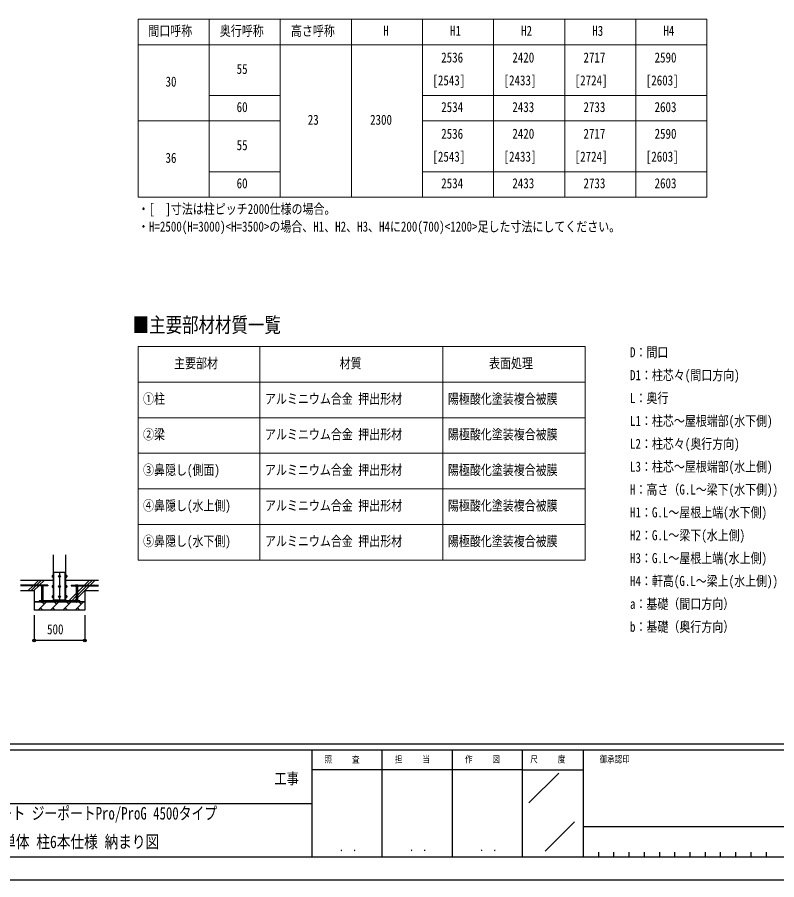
# Model space of a CAD drawing. Units: millimetres, scale not verified. Extents: x -12615 to 12615, y -8910 to 8910.
# Drawn here: x 985 to 8461, y -8910 to -425 of the extents above; entities that cross this region are included whole.
import ezdxf
from ezdxf.enums import TextEntityAlignment as Align

# ---------------------------------------------------------------- set-up
doc = ezdxf.new("R2010")
doc.units = ezdxf.units.MM
doc.header["$LTSCALE"] = 40
doc.layers.add('0-1_TABLE1', color=7, linetype='Continuous', lineweight=18)
for name, color, linetype in [('0-2_USER1', 3, 'Continuous'), ('0-3_YKK_11', 7, 'Continuous'), ('0-4_YKK_12', 2, 'Continuous'), ('0-5_YKK_13', 4, 'Continuous'), ('0-6_YKK_A1', 4, 'Continuous'), ('0-7_YKK_D', 6, 'Continuous'), ('0-8_YKK_ZWAK', 7, 'Continuous')]:
    doc.layers.add(name, color=color, linetype=linetype)
doc.styles.add('ＭＳ ゴシック', font='')
doc.styles.get('ＭＳ ゴシック').set_extended_font_data('MS Gothic')

msp = doc.modelspace()

# ---------------------------------------------------------------- linework, layer by layer
at = {"layer": '0-1_TABLE1'}
for p, q in [((2173.74, -445), (7773.74, -445)), ((2173.74, -445), (2173.74, -2195)), ((2873.74, -445), (2873.74, -2195)), ((3573.74, -445), (3573.74, -2195)), ((4273.74, -445), (4273.74, -2195)), ((4973.74, -445), (4973.74, -2195)), ((5673.74, -445), (5673.74, -2195)), ((6373.74, -445), (6373.74, -2195)), ((7073.74, -445), (7073.74, -2195)), ((7773.74, -445), (7773.74, -2195)), ((2173.74, -695), (7773.74, -695)), ((2873.74, -1195), (3573.74, -1195)), ((4973.74, -1195), (7773.74, -1195)), ((2173.74, -1445), (3573.74, -1445)), ((4973.74, -1445), (7773.74, -1445)), ((2873.74, -1945), (3573.74, -1945)), ((4973.74, -1945), (7773.74, -1945)), ((2173.74, -2195), (7773.74, -2195)), ((2173.74, -3665), (6573.74, -3665)), ((2173.74, -3665), (2173.74, -5765)), ((3373.74, -3665), (3373.74, -5765)), ((5173.74, -3665), (5173.74, -5765)), ((6573.74, -3665), (6573.74, -5765)), ((2173.74, -4015), (6573.74, -4015)), ((2173.74, -4365), (6573.74, -4365)), ((2173.74, -4715), (6573.74, -4715)), ((2173.74, -5065), (6573.74, -5065)), ((2173.74, -5415), (6573.74, -5415)), ((2173.74, -5765), (6573.74, -5765))]:
    msp.add_line(p, q, dxfattribs=at)
at = {"layer": '0-3_YKK_11'}
for p, q in [((1151.06, -6177), (1201.06, -6177)), ((1651.06, -6177), (1601.06, -6177))]:
    msp.add_line(p, q, dxfattribs=at)
at = {"layer": '0-4_YKK_12'}
msp.add_line((1401.06, -5882.5), (1401.06, -6182.5), dxfattribs=at)
at = {"layer": '0-5_YKK_13'}
for p, q in [((1330.36, -5918.51), (1330.94, -5917.51)), ((1330.36, -5918.51), (1330.36, -5931.5)), ((1330.36, -5931.5), (1330.94, -5932.51)), ((1335.86, -5917.51), (1330.94, -5917.51)), ((1335.86, -5921.25), (1330.94, -5921.25)), ((1335.86, -5928.75), (1330.94, -5928.75)), ((1335.86, -5932.51), (1330.94, -5932.51)), ((1335.86, -5917.51), (1335.86, -5932.51)), ((1337.46, -5917.96), (1335.86, -5917.96)), ((1335.86, -5924.5), (1335.86, -5917.96)), ((1335.86, -5924.5), (1337.46, -5924.5)), ((1335.86, -5925.5), (1337.46, -5925.5)), ((1335.86, -5932.05), (1335.86, -5925.5)), ((1335.86, -5932.05), (1337.46, -5932.05)), ((1337.46, -5924.5), (1337.46, -5917.96)), ((1337.46, -5932.05), (1337.46, -5925.5)), ((1345.06, -5885), (1457.06, -5885)), ((1457.06, -6155), (1457.06, -5885)), ((1464.66, -5917.95), (1466.26, -5917.95)), ((1464.66, -5924.5), (1464.66, -5917.95)), ((1466.26, -5924.5), (1464.66, -5924.5)), ((1466.26, -5925.5), (1464.66, -5925.5)), ((1464.66, -5932.05), (1464.66, -5925.5)), ((1466.26, -5932.05), (1464.66, -5932.05)), ((1466.26, -5917.49), (1471.18, -5917.49)), ((1466.26, -5917.49), (1466.26, -5932.51)), ((1466.26, -5924.5), (1466.26, -5917.95)), ((1466.26, -5921.25), (1471.18, -5921.25)), ((1466.26, -5932.05), (1466.26, -5925.5)), ((1466.26, -5928.75), (1471.18, -5928.75)), ((1466.26, -5932.51), (1471.18, -5932.51)), ((1471.76, -5918.5), (1471.18, -5917.49)), ((1471.76, -5931.5), (1471.18, -5932.51)), ((1471.76, -5918.5), (1471.76, -5931.5)), ((1221.56, -6012.5), (1220.09, -6013.35)), ((1221.56, -6012.5), (1240.56, -6012.5)), ((1225.06, -6020.5), (1225.06, -6165)), ((1225.57, -6020.5), (1225.57, -6013.35)), ((1236.54, -6020.5), (1236.54, -6013.35)), ((1237.06, -6020.5), (1237.06, -6165)), ((1240.56, -6012.5), (1242.03, -6013.35)), ((1242.03, -6020.5), (1242.03, -6013.35)), ((1330.36, -6018.51), (1330.94, -6017.51)), ((1330.36, -6018.51), (1330.36, -6031.5)), ((1335.86, -6017.51), (1330.94, -6017.51)), ((1335.86, -6021.25), (1330.94, -6021.25)), ((1335.86, -6017.51), (1335.86, -6032.51)), ((1337.46, -6017.96), (1335.86, -6017.96)), ((1335.86, -6024.5), (1335.86, -6017.96)), ((1337.46, -6024.5), (1337.46, -6017.96)), ((1464.66, -6017.95), (1466.26, -6017.95)), ((1464.66, -6024.5), (1464.66, -6017.95)), ((1466.26, -6017.49), (1471.18, -6017.49)), ((1466.26, -6017.49), (1466.26, -6032.51)), ((1466.26, -6024.5), (1466.26, -6017.95)), ((1466.26, -6021.25), (1471.18, -6021.25)), ((1471.76, -6018.5), (1471.18, -6017.49)), ((1471.76, -6018.5), (1471.76, -6031.5)), ((1561.56, -6012.5), (1560.09, -6013.35)), ((1560.09, -6020.5), (1560.09, -6013.35)), ((1580.56, -6012.5), (1561.56, -6012.5)), ((1565.06, -6020.5), (1565.06, -6165)), ((1565.57, -6020.5), (1565.57, -6013.35)), ((1576.54, -6020.5), (1576.54, -6013.35)), ((1577.06, -6020.5), (1577.06, -6165)), ((1580.56, -6012.5), (1582.03, -6013.35)), ((1330.36, -6031.5), (1330.94, -6032.51)), ((1335.86, -6028.75), (1330.94, -6028.75)), ((1335.86, -6032.51), (1330.94, -6032.51)), ((1335.86, -6024.5), (1337.46, -6024.5)), ((1335.86, -6025.5), (1337.46, -6025.5)), ((1335.86, -6032.05), (1335.86, -6025.5)), ((1335.86, -6032.05), (1337.46, -6032.05)), ((1337.46, -6032.05), (1337.46, -6025.5)), ((1466.26, -6024.5), (1464.66, -6024.5)), ((1466.26, -6025.5), (1464.66, -6025.5)), ((1464.66, -6032.05), (1464.66, -6025.5)), ((1466.26, -6032.05), (1464.66, -6032.05)), ((1466.26, -6032.05), (1466.26, -6025.5)), ((1466.26, -6028.75), (1471.18, -6028.75)), ((1466.26, -6032.51), (1471.18, -6032.51)), ((1471.76, -6031.5), (1471.18, -6032.51)), ((1225.06, -6165), (1237.06, -6165)), ((1225.06, -6178.5), (1237.06, -6178.5)), ((1330.36, -6118.51), (1330.94, -6117.51)), ((1330.36, -6118.51), (1330.36, -6131.5)), ((1330.36, -6131.5), (1330.94, -6132.51)), ((1335.86, -6117.51), (1330.94, -6117.51)), ((1335.86, -6121.25), (1330.94, -6121.25)), ((1335.86, -6128.75), (1330.94, -6128.75)), ((1335.86, -6132.51), (1330.94, -6132.51)), ((1335.86, -6117.51), (1335.86, -6132.51)), ((1337.46, -6117.96), (1335.86, -6117.96)), ((1335.86, -6124.5), (1335.86, -6117.96)), ((1335.86, -6124.5), (1337.46, -6124.5)), ((1335.86, -6125.5), (1337.46, -6125.5)), ((1335.86, -6132.05), (1335.86, -6125.5)), ((1335.86, -6132.05), (1337.46, -6132.05)), ((1337.46, -6124.5), (1337.46, -6117.96)), ((1337.46, -6132.05), (1337.46, -6125.5)), ((1457.06, -6165), (1457.06, -6155)), ((1464.66, -6117.95), (1466.26, -6117.95)), ((1464.66, -6124.5), (1464.66, -6117.95)), ((1466.26, -6124.5), (1464.66, -6124.5)), ((1466.26, -6125.5), (1464.66, -6125.5)), ((1464.66, -6132.05), (1464.66, -6125.5)), ((1466.26, -6132.05), (1464.66, -6132.05)), ((1466.26, -6117.49), (1471.18, -6117.49)), ((1466.26, -6117.49), (1466.26, -6132.51)), ((1466.26, -6124.5), (1466.26, -6117.95)), ((1466.26, -6121.25), (1471.18, -6121.25)), ((1466.26, -6132.05), (1466.26, -6125.5)), ((1466.26, -6128.75), (1471.18, -6128.75)), ((1466.26, -6132.51), (1471.18, -6132.51)), ((1471.76, -6118.5), (1471.18, -6117.49)), ((1471.76, -6131.5), (1471.18, -6132.51)), ((1471.76, -6118.5), (1471.76, -6131.5)), ((1577.06, -6165), (1565.06, -6165)), ((1577.06, -6178.5), (1565.06, -6178.5))]:
    msp.add_line(p, q, dxfattribs=at)
for points in [[(1338.56, -5916.5), (1337.46, -5916.5), (1337.46, -5933.5), (1338.56, -5933.5)], [(1345.06, -6165), (1345.06, -6155), (1345.06, -5885)], [(1463.56, -5916.5), (1464.66, -5916.5), (1464.66, -5933.5), (1463.56, -5933.5)], [(1242.03, -6020.5), (1220.09, -6020.5), (1220.09, -6013.35)], [(1338.56, -6016.5), (1337.46, -6016.5), (1337.46, -6033.5), (1338.56, -6033.5)], [(1463.56, -6016.5), (1464.66, -6016.5), (1464.66, -6033.5), (1463.56, -6033.5)], [(1560.09, -6020.5), (1582.03, -6020.5), (1582.03, -6013.35)], [(1225.06, -6177), (1225.06, -6178.5), (1227.06, -6180.5), (1235.06, -6180.5)], [(1237.06, -6177), (1237.06, -6178.5), (1235.06, -6180.5)], [(1338.56, -6116.5), (1337.46, -6116.5), (1337.46, -6133.5), (1338.56, -6133.5)], [(1463.56, -6116.5), (1464.66, -6116.5), (1464.66, -6133.5), (1463.56, -6133.5)], [(1565.06, -6177), (1565.06, -6178.5), (1567.06, -6180.5)], [(1577.06, -6177), (1577.06, -6178.5), (1575.06, -6180.5), (1567.06, -6180.5)]]:
    msp.add_lwpolyline(points, dxfattribs=at)
for points in [[(1401.06, -5917.49), (1394.56, -5921.25), (1394.56, -5928.75), (1401.06, -5932.51), (1407.56, -5928.75), (1407.56, -5921.25)], [(1401.06, -6017.49), (1394.56, -6021.25), (1394.56, -6028.75), (1401.06, -6032.51), (1407.56, -6028.75), (1407.56, -6021.25)], [(1201.06, -6177), (1601.06, -6177), (1601.06, -6165), (1201.06, -6165)], [(1401.06, -6117.49), (1394.56, -6121.25), (1394.56, -6128.75), (1401.06, -6132.51), (1407.56, -6128.75), (1407.56, -6121.25)]]:
    msp.add_lwpolyline(points, close=True, dxfattribs=at)
for centre, radius in [((1401.06, -5925), 8.5), ((1401.06, -5925), 6.5), ((1401.06, -6025), 8.5), ((1401.06, -6025), 6.5), ((1401.06, -6125), 8.5), ((1401.06, -6125), 6.5)]:
    msp.add_circle(centre, radius, dxfattribs=at)
for centre, radius, start, end in [((1333.66, -5919.38), 3.31, 145.51973, 214.48027), ((1342.78, -5925), 12.42, 162.41205, 197.58795), ((1333.68, -5930.63), 3.32, 145.61575, 214.38425), ((1401.06, -5925), 7.05, 157.21814, 202.78186), ((1401.06, -5925), 7.05, 97.21814, 142.78186), ((1401.06, -5925), 7.05, 217.21814, 262.78186), ((1401.06, -5925), 7.05, 37.21814, 82.78186), ((1401.06, -5925), 7.05, 277.21814, 322.78186), ((1401.06, -5925), 7.05, 337.21814, 22.78186), ((1468.44, -5919.37), 3.32, 325.61575, 34.38425), ((1459.34, -5925), 12.42, 342.41205, 17.58795), ((1468.44, -5930.63), 3.32, 325.61575, 34.38425), ((1222.83, -6017.36), 4.86, 55.61575, 124.38425), ((1231.06, -6030.65), 18.15, 72.41205, 107.58795), ((1239.29, -6017.36), 4.86, 55.61575, 124.38425), ((1333.66, -6019.38), 3.31, 145.51973, 214.48027), ((1342.78, -6025), 12.42, 162.41205, 197.58795), ((1401.06, -6025), 7.05, 157.21814, 202.78186), ((1401.06, -6025), 7.05, 97.21814, 142.78186), ((1401.06, -6025), 7.05, 37.21814, 82.78186), ((1401.06, -6025), 7.05, 337.21814, 22.78186), ((1468.44, -6019.37), 3.32, 325.61575, 34.38425), ((1459.34, -6025), 12.42, 342.41205, 17.58795), ((1562.83, -6017.36), 4.86, 55.61575, 124.38425), ((1571.06, -6030.65), 18.15, 72.41205, 107.58795), ((1579.29, -6017.36), 4.86, 55.61575, 124.38425), ((1333.68, -6030.63), 3.32, 145.61575, 214.38425), ((1401.06, -6025), 7.05, 217.21814, 262.78186), ((1401.06, -6025), 7.05, 277.21814, 322.78186), ((1468.44, -6030.63), 3.32, 325.61575, 34.38425), ((1333.66, -6119.38), 3.31, 145.51973, 214.48027), ((1342.78, -6125), 12.42, 162.41205, 197.58795), ((1333.68, -6130.63), 3.32, 145.61575, 214.38425), ((1401.06, -6125), 7.05, 157.21814, 202.78186), ((1401.06, -6125), 7.05, 97.21814, 142.78186), ((1401.06, -6125), 7.05, 217.21814, 262.78186), ((1401.06, -6125), 7.05, 37.21814, 82.78186), ((1401.06, -6125), 7.05, 277.21814, 322.78186), ((1401.06, -6125), 7.05, 337.21814, 22.78186), ((1468.44, -6119.37), 3.32, 325.61575, 34.38425), ((1459.34, -6125), 12.42, 342.41205, 17.58795), ((1468.44, -6130.63), 3.32, 325.61575, 34.38425)]:
    msp.add_arc(centre, radius, start, end, dxfattribs=at)
at = {"layer": '0-6_YKK_A1'}
for p, q in [((1338.56, -5715), (1338.56, -6155)), ((1463.56, -6155), (1463.56, -5715)), ((1338.56, -5965), (1015.9, -5965)), ((1286.06, -6012.5), (1015.9, -6012.5)), ((1220.09, -6017.5), (1015.9, -6017.5)), ((1093.35, -6065), (1140.85, -6017.5)), ((1121.63, -6065), (1169.13, -6017.5)), ((1145.85, -6012.5), (1148.57, -6009.78)), ((1149.91, -6065), (1197.41, -6017.5)), ((1150.84, -6007.51), (1193.35, -5965)), ((1174.13, -6012.5), (1221.63, -5965)), ((1202.41, -6012.5), (1249.91, -5965)), ((1286.06, -6017.5), (1242.03, -6017.5)), ((1286.06, -6012.5), (1286.06, -6017.5)), ((1786.22, -5965), (1463.56, -5965)), ((1516.06, -6012.5), (1786.22, -6012.5)), ((1516.06, -6012.5), (1516.06, -6017.5)), ((1516.06, -6017.5), (1560.09, -6017.5)), ((1577.06, -6137.85), (1697.41, -6017.5)), ((1577.06, -6109.57), (1669.13, -6017.5)), ((1577.06, -6081.29), (1640.85, -6017.5)), ((1582.03, -6017.5), (1786.22, -6017.5)), ((1645.85, -6012.5), (1648.57, -6009.78)), ((1650.84, -6007.51), (1693.35, -5965)), ((1674.13, -6012.5), (1721.63, -5965)), ((1702.41, -6012.5), (1749.91, -5965)), ((1015.9, -6065), (1151.06, -6065)), ((1151.06, -6065), (1151.06, -6257)), ((1493.35, -6165), (1565.06, -6093.29)), ((1651.06, -6065), (1786.22, -6065)), ((1651.06, -6065), (1651.06, -6257)), ((1201.06, -6177), (1151.06, -6177)), ((1651.06, -6177), (1151.06, -6177)), ((1191.8, -6257), (1271.8, -6177)), ((1345.06, -6165), (1201.06, -6165)), ((1201.06, -6165), (1201.06, -6177)), ((1249.13, -6199.66), (1229.97, -6180.5)), ((1313.22, -6257), (1393.22, -6177)), ((1338.56, -6155), (1463.56, -6155)), ((1370.56, -6199.66), (1347.89, -6177)), ((1434.64, -6257), (1514.64, -6177)), ((1457.06, -6165), (1601.06, -6165)), ((1491.98, -6199.66), (1469.32, -6177)), ((1521.63, -6165), (1565.06, -6121.57)), ((1549.91, -6165), (1565.06, -6149.85)), ((1556.06, -6257), (1636.06, -6177)), ((1613.4, -6199.66), (1590.74, -6177)), ((1601.06, -6165), (1601.06, -6177)), ((1601.06, -6177), (1651.06, -6177)), ((1651.06, -6257), (1151.06, -6257)), ((1214.46, -6234.34), (1237.12, -6257)), ((1335.88, -6234.34), (1358.54, -6257)), ((1457.3, -6234.34), (1479.96, -6257)), ((1578.72, -6234.34), (1601.38, -6257))]:
    msp.add_line(p, q, dxfattribs=at)
for centre in [(1061.06, -6010), (1151.06, -6010), (1241.06, -6010), (1561.06, -6010), (1651.06, -6010), (1741.06, -6010)]:
    msp.add_circle(centre, 2.5, dxfattribs=at)
at = {"layer": '0-7_YKK_D'}
for p, q in [((1151.06, -6307), (1151.06, -6558)), ((1651.06, -6307), (1651.06, -6558)), ((1651.06, -6557), (1151.06, -6557))]:
    msp.add_line(p, q, dxfattribs=at)
for centre in [(1151.06, -6557), (1651.06, -6557)]:
    msp.add_circle(centre, 12.75, dxfattribs=at)
at = {"layer": '0-8_YKK_ZWAK'}
for p, q in [((11685.06, -7575), (-11714.94, -7575)), ((3885.06, -7635), (-14.94, -7635)), ((4575.06, -7635), (4575.06, -8685)), ((5265.06, -7635), (5265.06, -8685)), ((5955.06, -7635), (5955.06, -8685)), ((6555.06, -7635), (5955.06, -7635)), ((9652.56, -7635), (6555.06, -7635)), ((6555.06, -7635), (6555.06, -8685)), ((5955.06, -7830), (3885.06, -7830)), ((5955.06, -7830), (6555.06, -7830)), ((6021.31, -8154.87), (6315.11, -7861.08)), ((-14.94, -8160), (3885.06, -8160)), ((6182.02, -8627.97), (6470.68, -8339.3)), ((6555.06, -8385), (9652.56, -8385)), ((6705.06, -8640), (6705.06, -8685)), ((6855.06, -8640), (6855.06, -8685)), ((7005.06, -8640), (7005.06, -8685)), ((7155.06, -8640), (7155.06, -8685)), ((7305.06, -8640), (7305.06, -8685)), ((7455.06, -8640), (7455.06, -8685)), ((7605.06, -8640), (7605.06, -8685)), ((7755.06, -8640), (7755.06, -8685)), ((7905.06, -8640), (7905.06, -8685)), ((8055.06, -8640), (8055.06, -8685)), ((8205.06, -8640), (8205.06, -8685)), ((8355.06, -8640), (8355.06, -8685)), ((-14.94, -8685), (3885.06, -8685)), ((3885.06, -8685), (5955.06, -8685)), ((5955.06, -8685), (6555.06, -8685)), ((6555.06, -8685), (9652.56, -8685))]:
    msp.add_line(p, q, dxfattribs=at)
msp.add_lwpolyline([(-12615, -8910), (12615, -8910), (12615, 8910), (-12615, 8910)], close=True, dxfattribs=at)
msp.add_lwpolyline([(5955.06, -7635), (3885.06, -7635), (3885.06, -8685)], dxfattribs=at)

# ---------------------------------------------------------------- texts
at = {"layer": '0-1_TABLE1', "style": 'ＭＳ ゴシック', "width": 0.8}
for s, p in [('間口呼称', (2275.34, -637.5)), ('奥行呼称', (2978.94, -637.5)), ('高さ呼称', (3678.94, -637.5)), ('H', (4587.74, -637.5)), ('H1', (5244.54, -637.5)), ('H2', (5944.54, -637.5)), ('H3', (6644.54, -637.5)), ('H4', (7344.54, -637.5)), ('2536', (5158.14, -900)), ('2420', (5858.14, -900)), ('2717', (6558.14, -900)), ('2590', (7258.14, -900)), ('55', (3144.54, -1012.5)), ('30', (2444.54, -1137.5)), ('[2543]', (5071.74, -1125)), ('[2433]', (5771.74, -1125)), ('[2724]', (6471.74, -1125)), ('[2603]', (7171.74, -1125)), ('60', (3144.54, -1387.5)), ('2534', (5158.14, -1387.5)), ('2433', (5858.14, -1387.5)), ('2733', (6558.14, -1387.5)), ('2603', (7258.14, -1387.5)), ('23', (3844.54, -1512.5)), ('2300', (4458.14, -1512.5)), ('2536', (5158.14, -1650)), ('2420', (5858.14, -1650)), ('2717', (6558.14, -1650)), ('2590', (7258.14, -1650)), ('55', (3144.54, -1762.5)), ('36', (2444.54, -1887.5)), ('[2543]', (5071.74, -1875)), ('[2433]', (5771.74, -1875)), ('[2724]', (6471.74, -1875)), ('[2603]', (7171.74, -1875)), ('60', (3144.54, -2137.5)), ('2534', (5158.14, -2137.5)), ('2433', (5858.14, -2137.5)), ('2733', (6558.14, -2137.5)), ('2603', (7258.14, -2137.5)), ('主要部材', (2528.94, -3907.5)), ('材質', (4158.54, -3907.5)), ('表面処理', (5628.94, -3907.5)), ('①柱', (2223.74, -4257.5)), ('アルミニウム合金 押出形材', (3423.74, -4257.5)), ('陽極酸化塗装複合被膜', (5223.74, -4257.5)), ('②梁', (2223.74, -4607.5)), ('アルミニウム合金 押出形材', (3423.74, -4607.5)), ('陽極酸化塗装複合被膜', (5223.74, -4607.5)), ('③鼻隠し(側面)', (2223.74, -4957.5)), ('アルミニウム合金 押出形材', (3423.74, -4957.5)), ('陽極酸化塗装複合被膜', (5223.74, -4957.5)), ('④鼻隠し(水上側)', (2223.74, -5307.5)), ('アルミニウム合金 押出形材', (3423.74, -5307.5)), ('陽極酸化塗装複合被膜', (5223.74, -5307.5)), ('⑤鼻隠し(水下側)', (2223.74, -5657.5)), ('アルミニウム合金 押出形材', (3423.74, -5657.5)), ('陽極酸化塗装複合被膜', (5223.74, -5657.5))]:
    msp.add_text(s, height=98.97, dxfattribs=at).set_placement(p, align=Align.BOTTOM_LEFT)
at = {"layer": '0-2_USER1', "style": 'ＭＳ ゴシック'}
for s, height, width, p in [('・[\u3000]寸法は柱ピッチ2000仕様の場合。', 98.97, 0.8, (2173.74, -2389.81)), ('・H=2500(H=3000)<H=3500>の場合、H1、H2、H3、H4に200(700)<1200>足した寸法にしてください。', 98.97, 0.8, (2173.74, -2563.36)), ('■主要部材材質一覧', 148.5, 0.8, (2121.36, -3570.31)), ('D：間口', 98.97, 0.8, (7016.21, -3800)), ('D1：柱芯々(間口方向)', 98.97, 0.8, (7016.21, -4025)), ('L：奥行', 98.97, 0.8, (7016.21, -4250)), ('L1：柱芯～屋根端部(水下側)', 98.97, 0.8, (7016.21, -4475)), ('L2：柱芯々(奥行方向)', 98.97, 0.8, (7016.21, -4700)), ('L3：柱芯～屋根端部(水上側)', 98.97, 0.8, (7016.21, -4925)), ('H：高さ（G.L～梁下(水下側))', 98.97, 0.8, (7016.21, -5150)), ('H1：G.L～屋根上端(水下側)', 98.97, 0.8, (7016.21, -5375)), ('H2：G.L～梁下(水上側)', 98.97, 0.8, (7016.21, -5600)), ('H3：G.L～屋根上端(水上側)', 98.97, 0.8, (7016.21, -5825)), ('H4：軒高(G.L～梁上(水上側))', 98.97, 0.8, (7016.21, -6050)), ('a：基礎（間口方向）', 98.97, 0.8, (7016.21, -6275)), ('b：基礎（奥行方向）', 98.97, 0.8, (7016.21, -6500)), ('カーポート ジーポートPro/ProG 4500タイプ', 123.2, 0.75, (434, -8355)), ('1台用 単体 柱6本仕様 納まり図', 123.2, 0.8, (434, -8635))]:
    msp.add_text(s, height=height, dxfattribs=dict(at, width=width)).set_placement(p, align=Align.BOTTOM_LEFT)
at = {"layer": '0-7_YKK_D', "style": 'ＭＳ ゴシック', "width": 0.8}
msp.add_text('500', height=98.97, dxfattribs=at).set_placement((1278.66, -6525), align=Align.BOTTOM_LEFT)
at = {"layer": '0-8_YKK_ZWAK', "style": 'ＭＳ ゴシック', "width": 0.8}
for s, height, p in [('照     査', 65.98, (4009.26, -7777.5)), ('担     当', 65.98, (4701.66, -7777.5)), ('作     図', 65.98, (5391.66, -7777.5)), ('尺     度', 65.98, (6034.26, -7777.5)), ('御承認印', 65.98, (6717.41, -7777.5)), ('工事', 110, (3517, -8002.4)), ('． ．', 77.75, (4155, -8653.06)), ('． ．', 77.75, (4845, -8653.06)), ('． ．', 77.75, (5535, -8653.06))]:
    msp.add_text(s, height=height, dxfattribs=at).set_placement(p, align=Align.BOTTOM_LEFT)

doc.saveas('drawing.dxf')
